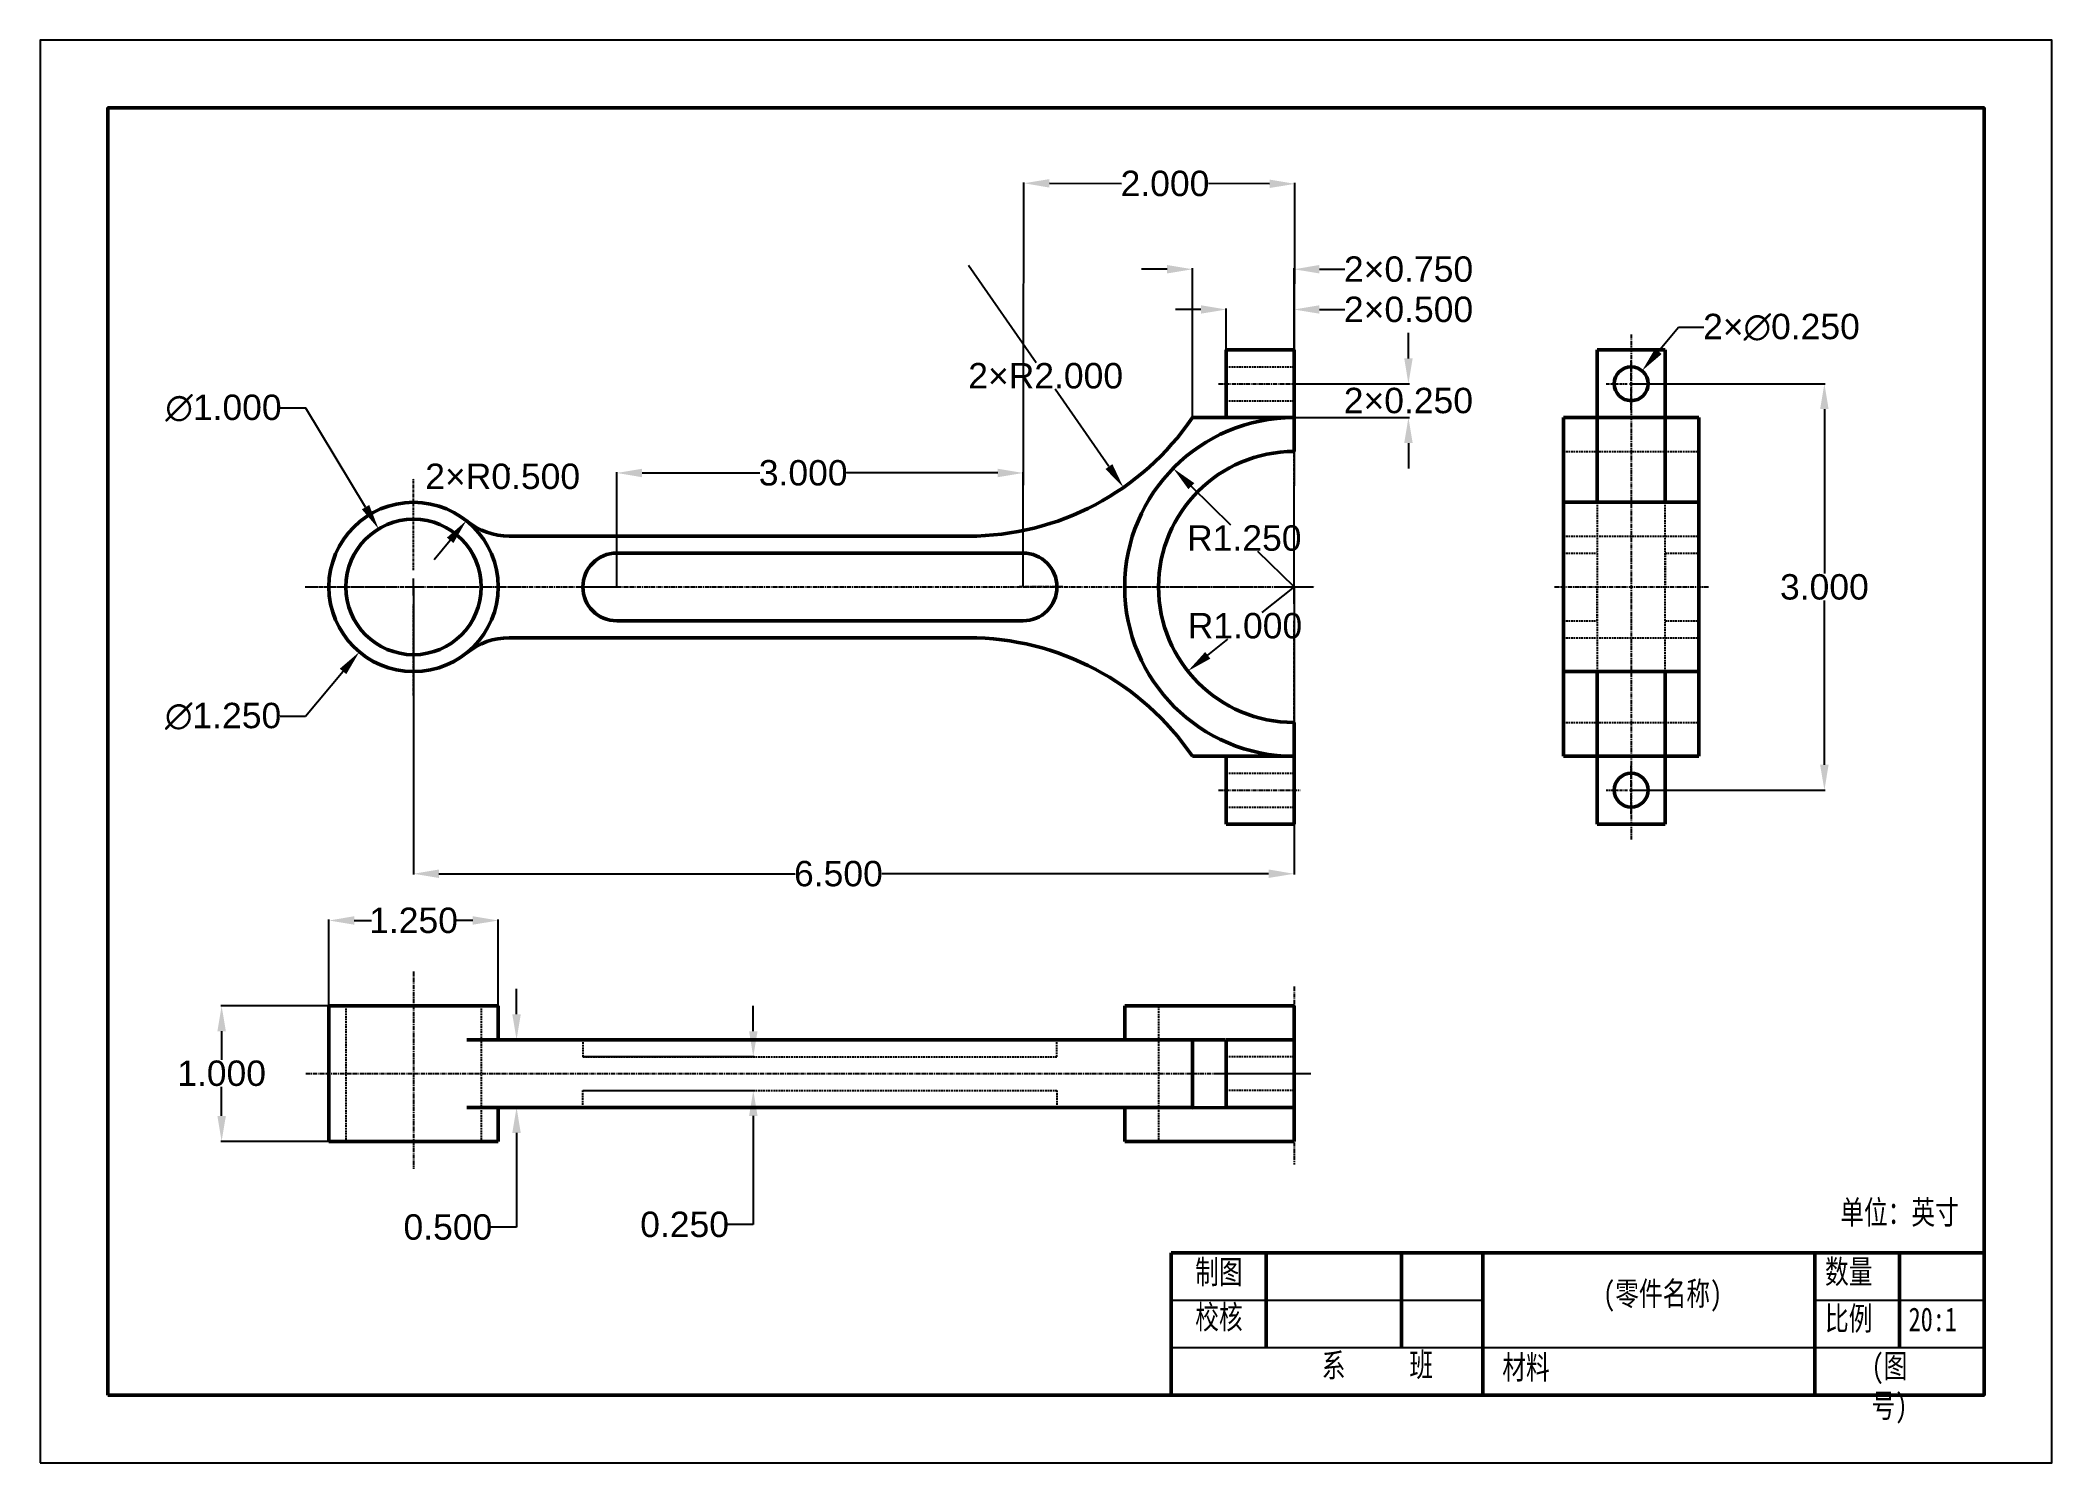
# Model space of a CAD drawing. Header units: millimetres. Extents: x 0 to 297, y 0 to 210.
import ezdxf

# ---------------------------------------------------------------- set-up
doc = ezdxf.new("R2010")
doc.units = ezdxf.units.MM
doc.header["$LTSCALE"] = 0.5
for name, pattern in [('CENTER', [2, 1.25, -0.25, 0.25, -0.25]), ('CENTER2', [1.125, 0.75, -0.125, 0.125, -0.125]), ('DASHED', [0.75, 0.5, -0.25])]:
    doc.linetypes.add(name, pattern=pattern)
for name, color, linetype, lineweight in [('dash', 2, 'DASHED', 25), ('dimension', 3, 'Continuous', 25), ('draw', 7, 'Continuous', 50), ('mark', 1, 'CENTER', 25), ('thin', 7, 'Continuous', 25)]:
    doc.layers.add(name, color=color, linetype=linetype, lineweight=lineweight)
doc.styles.get("Standard").update_dxf_attribs({"font": 'arial.ttf'})
doc.dimstyles.get("Standard").update_dxf_attribs({"dimscale": 0.75, "dimtxt": 5, "dimasz": 5, "dimexe": 0.18, "dimexo": 0.0625, "dimgap": 0.09, "dimtad": 0, "dimtih": 1, "dimtoh": 1, "dimdec": 3, "dimlfac": 0.05, "dimzin": 0, "dimdsep": 46, "dimtxsty": 'Standard', "dimcen": 0.09, "dimadec": 0, "dimazin": 0, "dimtfac": 1, "dimtdec": 3, "dimtofl": 0, "dimtmove": 0, "dimatfit": 1, "dimfxl": 1, "dimtolj": 1, "dimtzin": 0, "dimarcsym": 0})

# ---------------------------------------------------------------- blocks, each defined once
blk = doc.blocks.new('*U6')
at = {"layer": 'mark', "color": 0, "linetype": 'CENTER2', "transparency": 16777216}
for p, q in [((0, 2.5), (0, 16)), ((-16, 0), (-2.5, 0)), ((2.5, 0), (16, 0)), ((0, -16), (0, -2.5))]:
    blk.add_line(p, q, dxfattribs=at)
at = {"layer": 'mark', "color": 0, "linetype": 'Continuous', "transparency": 16777216}
for p, q in [((-1.25, 0), (1.25, 0)), ((0, -1.25), (0, 1.25))]:
    blk.add_line(p, q, dxfattribs=at)
blk = doc.blocks.new('*U7')
at = {"layer": 'mark', "color": 0, "linetype": 'CENTER2', "transparency": 16777216}
for p, q in [((0, 5), (0, 28.43)), ((-24.86, 0), (-5, 0)), ((2.5, 0), (2.99, 0)), ((0, -23.5), (0, -5))]:
    blk.add_line(p, q, dxfattribs=at)
at = {"layer": 'mark', "color": 0, "linetype": 'Continuous', "transparency": 16777216}
for p, q in [((-2.5, 0), (2.5, 0)), ((0, -2.5), (0, 2.5))]:
    blk.add_line(p, q, dxfattribs=at)
blk = doc.blocks.new('*U10')
at = {"layer": 'mark', "color": 0, "linetype": 'CENTER2', "transparency": 16777216}
for p, q in [((0, 0.5), (0, 3.59)), ((-3.71, 0), (-0.5, 0)), ((0.5, 0), (3.33, 0)), ((0, -3.48), (0, -0.5))]:
    blk.add_line(p, q, dxfattribs=at)
at = {"layer": 'mark', "color": 0, "linetype": 'Continuous', "transparency": 16777216}
for p, q in [((-0.25, 0), (0.25, 0)), ((0, -0.25), (0, 0.25))]:
    blk.add_line(p, q, dxfattribs=at)
blk = doc.blocks.new('*U11')
at = {"layer": 'mark', "color": 0, "linetype": 'CENTER2', "transparency": 16777216}
for p, q in [((0, 0.5), (0, 3.38)), ((-3.67, 0), (-0.5, 0)), ((0.5, 0), (3.25, 0)), ((0, -3.87), (0, -0.5))]:
    blk.add_line(p, q, dxfattribs=at)
at = {"layer": 'mark', "color": 0, "linetype": 'Continuous', "transparency": 16777216}
for p, q in [((-0.25, 0), (0.25, 0)), ((0, -0.25), (0, 0.25))]:
    blk.add_line(p, q, dxfattribs=at)
blk = doc.blocks.new('*D12')
at = {"layer": 'Defpoints', "color": 0, "transparency": 16777216}
for p in [(49.96, 137.86), (60.28, 120.72)]:
    blk.add_point(p, dxfattribs=at)
at = {"layer": 'dimension', "color": 0, "lineweight": -2, "transparency": 16777216}
for p, q in [((39.23, 155.69), (35.48, 155.69)), ((48.03, 141.07), (39.23, 155.69)), ((55.05, 129.29), (55.19, 129.29)), ((55.12, 129.22), (55.12, 129.36))]:
    blk.add_line(p, q, dxfattribs=at)
at = {"layer": 'dimension', "color": 0, "transparency": 16777216}
blk.add_solid([(48.57, 141.39), (47.49, 140.75), (49.96, 137.86)], dxfattribs=at)
at = {"layer": 'dimension', "color": 0, "transparency": 16777216, "insert": (27.06, 155.69), "char_height": 3.75, "attachment_point": 5}
blk.add_mtext('\\A1;∅1.000', dxfattribs=at)
blk = doc.blocks.new('*D13')
at = {"layer": 'Defpoints', "color": 0, "transparency": 16777216}
for p in [(63.13, 138.89), (47.11, 119.69)]:
    blk.add_point(p, dxfattribs=at)
at = {"layer": 'dimension', "color": 0, "lineweight": -2, "transparency": 16777216}
for p, q in [((55.05, 129.29), (55.19, 129.29)), ((55.12, 129.22), (55.12, 129.36)), ((44.71, 116.82), (39.17, 110.19)), ((39.17, 110.19), (35.42, 110.19))]:
    blk.add_line(p, q, dxfattribs=at)
at = {"layer": 'dimension', "color": 0, "transparency": 16777216}
blk.add_solid([(44.23, 117.22), (45.19, 116.42), (47.11, 119.69)], dxfattribs=at)
at = {"layer": 'dimension', "color": 0, "transparency": 16777216, "insert": (27, 110.19), "char_height": 3.75, "attachment_point": 5}
blk.add_mtext('\\A1;∅1.250', dxfattribs=at)
blk = doc.blocks.new('*D14')
at = {"layer": 'Defpoints', "color": 0, "transparency": 16777216}
for p in [(145.12, 146.12), (85.12, 129.29), (145.12, 129.29)]:
    blk.add_point(p, dxfattribs=at)
at = {"layer": 'dimension', "color": 0, "lineweight": -2, "transparency": 16777216}
for p, q in [((85.12, 129.34), (85.12, 146.25)), ((88.87, 146.12), (106.26, 146.12)), ((141.37, 146.12), (119.04, 146.12)), ((145.12, 129.34), (145.12, 146.25))]:
    blk.add_line(p, q, dxfattribs=at)
at = {"layer": 'dimension', "color": 0, "transparency": 16777216}
for points in [[(88.87, 146.74), (88.87, 145.49), (85.12, 146.12)], [(141.37, 146.74), (141.37, 145.49), (145.12, 146.12)]]:
    blk.add_solid(points, dxfattribs=at)
at = {"layer": 'dimension', "color": 0, "transparency": 16777216, "insert": (112.65, 146.12), "char_height": 3.75, "attachment_point": 5}
blk.add_mtext('\\A1;3.000', dxfattribs=at)
blk = doc.blocks.new('*D15')
at = {"layer": 'Defpoints', "color": 0, "transparency": 16777216}
for p in [(185.12, 170.25), (175.12, 164.29), (185.12, 164.29)]:
    blk.add_point(p, dxfattribs=at)
at = {"layer": 'dimension', "color": 0, "lineweight": -2, "transparency": 16777216}
for p, q in [((171.37, 170.25), (167.62, 170.25)), ((175.12, 164.34), (175.12, 170.39)), ((185.12, 164.34), (185.12, 170.39)), ((188.87, 170.25), (192.62, 170.25))]:
    blk.add_line(p, q, dxfattribs=at)
at = {"layer": 'dimension', "color": 0, "transparency": 16777216}
for points in [[(171.37, 170.88), (171.37, 169.63), (175.12, 170.25)], [(188.87, 170.88), (188.87, 169.63), (185.12, 170.25)]]:
    blk.add_solid(points, dxfattribs=at)
at = {"layer": 'dimension', "color": 0, "transparency": 16777216, "insert": (202.03, 170.25), "char_height": 3.75, "attachment_point": 5}
blk.add_mtext('\\A1;2×0.500', dxfattribs=at)
blk = doc.blocks.new('*D16')
at = {"layer": 'Defpoints', "color": 0, "transparency": 16777216}
for p in [(185.12, 176.19), (170.12, 154.29), (185.12, 154.29)]:
    blk.add_point(p, dxfattribs=at)
at = {"layer": 'dimension', "color": 0, "lineweight": -2, "transparency": 16777216}
for p, q in [((166.37, 176.19), (162.62, 176.19)), ((170.12, 154.34), (170.12, 176.33)), ((185.12, 154.34), (185.12, 176.33)), ((188.87, 176.19), (192.62, 176.19))]:
    blk.add_line(p, q, dxfattribs=at)
at = {"layer": 'dimension', "color": 0, "transparency": 16777216}
for points in [[(166.37, 176.82), (166.37, 175.57), (170.12, 176.19)], [(188.87, 176.82), (188.87, 175.57), (185.12, 176.19)]]:
    blk.add_solid(points, dxfattribs=at)
at = {"layer": 'dimension', "color": 0, "transparency": 16777216, "insert": (202.03, 176.19), "char_height": 3.75, "attachment_point": 5}
blk.add_mtext('\\A1;2×0.750', dxfattribs=at)
blk = doc.blocks.new('*D17')
at = {"layer": 'Defpoints', "color": 0, "transparency": 16777216}
for p in [(185.12, 129.29), (169.45, 116.87)]:
    blk.add_point(p, dxfattribs=at)
at = {"layer": 'dimension', "color": 0, "lineweight": -2, "transparency": 16777216}
for p, q in [((185.12, 129.29), (180.38, 125.53)), ((172.38, 119.2), (175.37, 121.57))]:
    blk.add_line(p, q, dxfattribs=at)
at = {"layer": 'dimension', "color": 0, "transparency": 16777216}
blk.add_solid([(172, 119.69), (172.77, 118.71), (169.45, 116.87)], dxfattribs=at)
at = {"layer": 'dimension', "color": 0, "transparency": 16777216, "insert": (177.88, 123.55), "char_height": 3.75, "attachment_point": 5}
blk.add_mtext('\\A1;R1.000', dxfattribs=at)
blk = doc.blocks.new('*D18')
at = {"layer": 'Defpoints', "color": 0, "transparency": 16777216}
for p in [(167.28, 146.8), (185.12, 129.29)]:
    blk.add_point(p, dxfattribs=at)
at = {"layer": 'dimension', "color": 0, "lineweight": -2, "transparency": 16777216}
for p, q in [((169.95, 144.18), (175.76, 138.47)), ((185.12, 129.29), (179.8, 134.51))]:
    blk.add_line(p, q, dxfattribs=at)
at = {"layer": 'dimension', "color": 0, "transparency": 16777216}
blk.add_solid([(170.39, 144.62), (169.52, 143.73), (167.28, 146.8)], dxfattribs=at)
at = {"layer": 'dimension', "color": 0, "transparency": 16777216, "insert": (177.78, 136.49), "char_height": 3.75, "attachment_point": 5}
blk.add_mtext('\\A1;R1.250', dxfattribs=at)
blk = doc.blocks.new('*D19')
at = {"layer": 'Defpoints', "color": 0, "transparency": 16777216}
for p in [(42.62, 67.45), (26.78, 47.45), (42.62, 47.45)]:
    blk.add_point(p, dxfattribs=at)
at = {"layer": 'dimension', "color": 0, "lineweight": -2, "transparency": 16777216}
for p, q in [((42.57, 67.45), (26.65, 67.45)), ((26.78, 63.7), (26.78, 59.46)), ((26.78, 51.2), (26.78, 55.49)), ((42.57, 47.45), (26.65, 47.45))]:
    blk.add_line(p, q, dxfattribs=at)
at = {"layer": 'dimension', "color": 0, "transparency": 16777216}
for points in [[(26.16, 63.7), (27.41, 63.7), (26.78, 67.45)], [(26.16, 51.2), (27.41, 51.2), (26.78, 47.45)]]:
    blk.add_solid(points, dxfattribs=at)
at = {"layer": 'dimension', "color": 0, "transparency": 16777216, "insert": (26.78, 57.48), "char_height": 3.75, "attachment_point": 5}
blk.add_mtext('\\A1;1.000', dxfattribs=at)
blk = doc.blocks.new('*D21')
at = {"layer": 'Defpoints', "color": 0, "transparency": 16777216}
for p in [(67.62, 62.45), (67.62, 52.45), (70.33, 52.45)]:
    blk.add_point(p, dxfattribs=at)
at = {"layer": 'dimension', "color": 0, "lineweight": -2, "transparency": 16777216}
for p, q in [((70.33, 66.2), (70.33, 69.95)), ((67.67, 62.45), (70.46, 62.45)), ((67.67, 52.45), (70.46, 52.45)), ((70.33, 48.7), (70.33, 34.78)), ((70.33, 34.78), (66.58, 34.78))]:
    blk.add_line(p, q, dxfattribs=at)
at = {"layer": 'dimension', "color": 0, "transparency": 16777216}
for points in [[(69.7, 66.2), (70.95, 66.2), (70.33, 62.45)], [(69.7, 48.7), (70.95, 48.7), (70.33, 52.45)]]:
    blk.add_solid(points, dxfattribs=at)
at = {"layer": 'dimension', "color": 0, "transparency": 16777216, "insert": (60.19, 34.78), "char_height": 3.75, "attachment_point": 5}
blk.add_mtext('\\A1;0.500', dxfattribs=at)
blk = doc.blocks.new('*D22')
at = {"layer": 'Defpoints', "color": 0, "transparency": 16777216}
for p in [(185.25, 188.8), (145.12, 129.29), (185.12, 129.2)]:
    blk.add_point(p, dxfattribs=at)
at = {"layer": 'dimension', "color": 0, "lineweight": -2, "transparency": 16777216}
for p, q in [((145.12, 129.34), (145.25, 189.02)), ((149, 188.88), (159.65, 188.85)), ((181.5, 188.81), (172.49, 188.83)), ((185.12, 129.25), (185.25, 188.93))]:
    blk.add_line(p, q, dxfattribs=at)
at = {"layer": 'dimension', "color": 0, "transparency": 16777216}
for points in [[(149.01, 189.5), (149, 188.25), (145.25, 188.89)], [(181.51, 189.43), (181.5, 188.18), (185.25, 188.8)]]:
    blk.add_solid(points, dxfattribs=at)
at = {"layer": 'dimension', "color": 0, "transparency": 16777216, "insert": (166.07, 188.84), "char_height": 3.75, "attachment_point": 5}
blk.add_mtext('\\A1;2.000', dxfattribs=at)
blk = doc.blocks.new('*D23')
at = {"layer": 'Defpoints', "color": 0, "transparency": 16777216}
for p in [(69.26, 146.79), (62.91, 139.07)]:
    blk.add_point(p, dxfattribs=at)
at = {"layer": 'dimension', "color": 0, "lineweight": -2, "transparency": 16777216}
for p, q in [((69.19, 146.79), (69.33, 146.79)), ((69.26, 146.72), (69.26, 146.86)), ((60.52, 136.17), (58.14, 133.28))]:
    blk.add_line(p, q, dxfattribs=at)
blk.add_arc((69.26, 146.79), 10, 229.7726, 230.789, dxfattribs=at)
at = {"layer": 'dimension', "color": 0, "transparency": 16777216}
blk.add_solid([(60.04, 136.57), (61.01, 135.78), (62.91, 139.07)], dxfattribs=at)
at = {"layer": 'dimension', "color": 0, "transparency": 16777216, "insert": (68.28, 145.6), "char_height": 3.75, "attachment_point": 5}
blk.add_mtext('\\A1;2×R0.500', dxfattribs=at)
blk = doc.blocks.new('*D24')
at = {"layer": 'Defpoints', "color": 0, "transparency": 16777216}
for p in [(137.05, 176.79), (159.93, 143.99)]:
    blk.add_point(p, dxfattribs=at)
at = {"layer": 'dimension', "color": 0, "lineweight": -2, "transparency": 16777216}
for p, q in [((137.05, 176.79), (147.06, 162.43)), ((157.79, 147.06), (149.83, 158.47))]:
    blk.add_line(p, q, dxfattribs=at)
at = {"layer": 'dimension', "color": 0, "transparency": 16777216}
blk.add_solid([(158.3, 147.42), (157.28, 146.7), (159.93, 143.99)], dxfattribs=at)
at = {"layer": 'dimension', "color": 0, "transparency": 16777216, "insert": (148.45, 160.45), "char_height": 3.75, "attachment_point": 5}
blk.add_mtext('\\A1;2×R2.000', dxfattribs=at)
blk = doc.blocks.new('*D25')
at = {"layer": 'Defpoints', "color": 0, "transparency": 16777216}
for p in [(80.12, 59.95), (80.12, 54.95), (105.28, 54.95)]:
    blk.add_point(p, dxfattribs=at)
at = {"layer": 'dimension', "color": 0, "lineweight": -2, "transparency": 16777216}
for p, q in [((105.28, 63.7), (105.28, 67.45)), ((80.17, 59.95), (105.42, 59.95)), ((80.17, 54.95), (105.42, 54.95)), ((105.28, 51.2), (105.28, 35.17)), ((105.28, 35.17), (101.53, 35.17))]:
    blk.add_line(p, q, dxfattribs=at)
at = {"layer": 'dimension', "color": 0, "transparency": 16777216}
for points in [[(104.66, 63.7), (105.91, 63.7), (105.28, 59.95)], [(104.66, 51.2), (105.91, 51.2), (105.28, 54.95)]]:
    blk.add_solid(points, dxfattribs=at)
at = {"layer": 'dimension', "color": 0, "transparency": 16777216, "insert": (95.14, 35.17), "char_height": 3.75, "attachment_point": 5}
blk.add_mtext('\\A1;0.250', dxfattribs=at)
blk = doc.blocks.new('*D27')
at = {"layer": 'Defpoints', "color": 0, "transparency": 16777216}
for p in [(67.62, 80.05), (42.62, 67.45), (67.62, 67.45)]:
    blk.add_point(p, dxfattribs=at)
at = {"layer": 'dimension', "color": 0, "lineweight": -2, "transparency": 16777216}
for p, q in [((42.62, 67.49), (42.62, 80.19)), ((46.37, 80.05), (48.91, 80.05)), ((63.87, 80.05), (61.33, 80.05)), ((67.62, 67.49), (67.62, 80.19))]:
    blk.add_line(p, q, dxfattribs=at)
at = {"layer": 'dimension', "color": 0, "transparency": 16777216}
for points in [[(46.37, 80.68), (46.37, 79.43), (42.62, 80.05)], [(63.87, 80.68), (63.87, 79.43), (67.62, 80.05)]]:
    blk.add_solid(points, dxfattribs=at)
at = {"layer": 'dimension', "color": 0, "transparency": 16777216, "insert": (55.12, 80.05), "char_height": 3.75, "attachment_point": 5}
blk.add_mtext('\\A1;1.250', dxfattribs=at)
blk = doc.blocks.new('*D28')
at = {"layer": 'Defpoints', "color": 0, "transparency": 16777216}
for p in [(55.12, 129.29), (185.12, 129.29), (185.12, 86.95)]:
    blk.add_point(p, dxfattribs=at)
at = {"layer": 'dimension', "color": 0, "lineweight": -2, "transparency": 16777216}
for p, q in [((55.12, 129.24), (55.12, 86.82)), ((185.12, 129.24), (185.12, 86.82)), ((58.87, 86.95), (111.45, 86.95)), ((181.37, 86.95), (124.24, 86.95))]:
    blk.add_line(p, q, dxfattribs=at)
at = {"layer": 'dimension', "color": 0, "transparency": 16777216}
for points in [[(58.87, 87.58), (58.87, 86.33), (55.12, 86.95)], [(181.37, 87.58), (181.37, 86.33), (185.12, 86.95)]]:
    blk.add_solid(points, dxfattribs=at)
at = {"layer": 'dimension', "color": 0, "transparency": 16777216, "insert": (117.85, 86.95), "char_height": 3.75, "attachment_point": 5}
blk.add_mtext('\\A1;6.500', dxfattribs=at)
blk = doc.blocks.new('*D29')
at = {"layer": 'Defpoints', "color": 0, "transparency": 16777216}
for p in [(185.12, 159.29), (185.12, 154.29), (202.01, 154.29)]:
    blk.add_point(p, dxfattribs=at)
at = {"layer": 'dimension', "color": 0, "lineweight": -2, "transparency": 16777216}
for p, q in [((202.01, 163.04), (202.01, 166.79)), ((185.17, 159.29), (202.15, 159.29)), ((185.17, 154.29), (202.15, 154.29)), ((202.01, 150.54), (202.01, 146.79))]:
    blk.add_line(p, q, dxfattribs=at)
at = {"layer": 'dimension', "color": 0, "transparency": 16777216}
for points in [[(201.39, 163.04), (202.64, 163.04), (202.01, 159.29)], [(201.39, 150.54), (202.64, 150.54), (202.01, 154.29)]]:
    blk.add_solid(points, dxfattribs=at)
at = {"layer": 'dimension', "color": 0, "transparency": 16777216, "insert": (202.01, 156.79), "char_height": 3.75, "attachment_point": 5}
blk.add_mtext('\\A1;2×0.250', dxfattribs=at)
blk = doc.blocks.new('*D30')
at = {"layer": 'Defpoints', "color": 0, "transparency": 16777216}
for p in [(234.9, 159.29), (234.9, 99.29), (263.43, 99.29)]:
    blk.add_point(p, dxfattribs=at)
at = {"layer": 'dimension', "color": 0, "lineweight": -2, "transparency": 16777216}
for p, q in [((234.95, 159.29), (263.56, 159.29)), ((263.43, 155.54), (263.43, 131.27)), ((263.43, 103.04), (263.43, 127.3)), ((234.95, 99.29), (263.56, 99.29))]:
    blk.add_line(p, q, dxfattribs=at)
at = {"layer": 'dimension', "color": 0, "transparency": 16777216}
for points in [[(262.8, 155.54), (264.05, 155.54), (263.43, 159.29)], [(262.8, 103.04), (264.05, 103.04), (263.43, 99.29)]]:
    blk.add_solid(points, dxfattribs=at)
at = {"layer": 'dimension', "color": 0, "transparency": 16777216, "insert": (263.43, 129.28), "char_height": 3.75, "attachment_point": 5}
blk.add_mtext('\\A1;3.000', dxfattribs=at)
blk = doc.blocks.new('*D31')
at = {"layer": 'Defpoints', "color": 0, "transparency": 16777216}
for p in [(236.51, 161.21), (233.29, 157.38)]:
    blk.add_point(p, dxfattribs=at)
at = {"layer": 'dimension', "color": 0, "lineweight": -2, "transparency": 16777216}
for p, q in [((238.92, 164.08), (241.89, 167.62)), ((241.89, 167.62), (245.64, 167.62)), ((234.83, 159.29), (234.97, 159.29)), ((234.9, 159.22), (234.9, 159.36))]:
    blk.add_line(p, q, dxfattribs=at)
at = {"layer": 'dimension', "color": 0, "transparency": 16777216}
blk.add_solid([(238.44, 164.48), (239.4, 163.68), (236.51, 161.21)], dxfattribs=at)
at = {"layer": 'dimension', "color": 0, "transparency": 16777216, "insert": (257.09, 167.62), "char_height": 3.75, "attachment_point": 5}
blk.add_mtext('\\A1;2×∅0.250', dxfattribs=at)

msp = doc.modelspace()

# ---------------------------------------------------------------- linework, layer by layer
at = {"layer": 'dash'}
for p, q in [((175.12, 161.7907), (185.12, 161.7907)), ((175.12, 156.7907), (185.12, 156.7907)), ((224.9, 149.2907), (244.9, 149.2907)), ((229.9, 141.7907), (229.9, 116.7907)), ((239.9, 116.7907), (239.9, 141.7907)), ((224.9, 136.7907), (244.9, 136.7907)), ((224.9, 134.2907), (229.9, 134.2907)), ((229.9, 134.2907), (229.9, 129.2907)), ((239.9, 134.2907), (244.9, 134.2907)), ((239.9, 134.2907), (239.9, 129.2907)), ((229.9, 124.2907), (229.9, 129.2907)), ((239.9, 124.2907), (239.9, 129.2907)), ((224.9, 124.2907), (229.9, 124.2907)), ((224.9, 121.7907), (244.9, 121.7907)), ((239.9, 124.2907), (244.9, 124.2907)), ((224.9, 109.2907), (244.9, 109.2907)), ((175.12, 101.7907), (185.12, 101.7907)), ((175.12, 96.7907), (185.12, 96.7907)), ((45.12, 67.4458), (45.12, 47.4458)), ((65.12, 67.4458), (65.12, 47.4458)), ((165.12, 67.4159), (165.12, 47.4458)), ((80.12, 62.4458), (80.12, 59.9458)), ((150.12, 59.9458), (150.12, 62.4458)), ((80.12, 59.9458), (150.12, 59.9458)), ((185.12, 59.9458), (175.12, 59.9458)), ((80.12, 52.4458), (80.12, 54.9458)), ((80.12, 54.9458), (150.12, 54.9458)), ((150.12, 54.9458), (150.12, 52.4458)), ((185.12, 54.9458), (175.12, 54.9458))]:
    msp.add_line(p, q, dxfattribs=at)
at = {"layer": 'draw'}
for p, q in [((185.12, 164.2907), (175.12, 164.2907)), ((175.12, 164.2907), (175.12, 154.2907)), ((185.12, 154.2907), (185.12, 164.2907)), ((229.9, 152.7561), (229.9, 164.2907)), ((229.9, 164.2907), (239.9, 164.2907)), ((239.9, 164.2907), (239.9, 152.7561)), ((185.12, 154.2907), (170.12, 154.2907)), ((185.12, 154.2907), (185.12, 149.2907)), ((224.9, 141.7907), (224.9, 154.2907)), ((224.9, 154.2907), (229.9, 154.2907)), ((229.9, 154.2907), (239.9, 154.2907)), ((229.9, 152.7561), (229.9, 141.7907)), ((239.9, 154.2907), (244.9, 154.2907)), ((239.9, 152.7561), (239.9, 141.7907)), ((244.9, 154.2907), (244.9, 141.7907)), ((244.9, 141.7907), (224.9, 141.7907)), ((224.9, 141.7907), (224.9, 129.2907)), ((244.9, 116.7907), (244.9, 141.7907)), ((69.2621, 136.7907), (137.0481, 136.7907)), ((145.12, 134.2907), (85.12, 134.2907)), ((224.9, 129.2907), (224.9, 116.7907)), ((224.9, 116.7907), (224.9, 129.2907)), ((69.2621, 121.7907), (137.0481, 121.7907)), ((85.12, 124.2907), (145.12, 124.2907)), ((244.9, 116.7907), (224.9, 116.7907)), ((224.9, 116.7907), (224.9, 104.2907)), ((229.9, 105.8253), (229.9, 116.7907)), ((239.9, 105.8253), (239.9, 116.7907)), ((244.9, 104.2907), (244.9, 116.7907)), ((185.12, 109.2907), (185.12, 104.2907)), ((185.12, 104.2907), (170.12, 104.2907)), ((175.12, 94.2907), (175.12, 104.2907)), ((185.12, 104.2907), (185.12, 94.2907)), ((224.9, 104.2907), (229.9, 104.2907)), ((229.9, 105.8253), (229.9, 94.2907)), ((229.9, 104.2907), (239.9, 104.2907)), ((239.9, 94.2907), (239.9, 105.8253)), ((239.9, 104.2907), (244.9, 104.2907)), ((185.12, 94.2907), (175.12, 94.2907)), ((229.9, 94.2907), (239.9, 94.2907)), ((42.62, 47.4458), (42.62, 67.4458)), ((42.62, 67.4458), (67.62, 67.4458)), ((67.62, 67.4458), (67.62, 62.4458)), ((160.12, 67.4458), (160.12, 62.4458)), ((160.12, 67.4458), (185.12, 67.4458)), ((185.12, 67.4458), (185.12, 57.4458)), ((62.9768, 62.4458), (80.12, 62.4458)), ((80.12, 62.4458), (150.12, 62.4458)), ((160.12, 62.4458), (150.12, 62.4458)), ((160.12, 62.4458), (170.12, 62.4171)), ((170.12, 62.4171), (175.0099, 62.4183)), ((170.12, 62.4171), (170.12, 52.4171)), ((185.12, 62.4458), (175.12, 62.4458)), ((175.12, 62.4458), (175.12, 57.4458)), ((175.12, 52.4458), (175.12, 57.4458)), ((185.12, 47.4458), (185.12, 57.4458)), ((62.9768, 52.4458), (80.12, 52.4458)), ((67.62, 52.4458), (67.62, 47.4458)), ((150.12, 52.4458), (80.12, 52.4458)), ((80.12, 52.4458), (150.12, 52.4458)), ((160.12, 52.4458), (150.12, 52.4458)), ((160.12, 47.4458), (160.12, 52.4458)), ((160.12, 52.4458), (170.12, 52.4458)), ((170.12, 52.4171), (175.12, 52.4458)), ((185.12, 52.4458), (175.12, 52.4458)), ((67.62, 47.4458), (42.62, 47.4458)), ((160.12, 47.4458), (185.12, 47.4458))]:
    msp.add_line(p, q, dxfattribs=at)
for centre, radius in [((234.9, 159.2907), 2.5), ((55.12, 129.2907), 12.5), ((55.12, 129.2907), 10), ((234.9, 99.2907), 2.5)]:
    msp.add_circle(centre, radius, dxfattribs=at)
for centre, radius, start, end in [((137.0481, 176.7907), 40, 270, 325.771134), ((185.12, 129.2907), 25, 90, 270), ((185.12, 129.2907), 20, 90, 270), ((69.2621, 146.7907), 10, 231.057559, 270), ((85.12, 129.2907), 5, 90, 270), ((145.12, 129.2907), 5, 270, 90), ((69.2621, 111.7907), 10, 90, 128.942441), ((137.0481, 81.7907), 40, 34.228866, 90)]:
    msp.add_arc(centre, radius, start, end, dxfattribs=at)
at = {"layer": 'mark'}
for p, q in [((234.9, 166.578), (234.9, 92.0011)), ((173.9769, 159.2907), (185.9938, 159.2907)), ((39.12, 129.2907), (188.1114, 129.2907)), ((79.4938, 129.2907), (85.7643, 129.2907)), ((150.9775, 129.2907), (144.5244, 129.2907)), ((223.5865, 129.2907), (246.3894, 129.2907)), ((173.9768, 99.2907), (186.0406, 99.2907)), ((55.12, 72.5209), (55.12, 43.3745)), ((185.12, 70.2893), (185.12, 44.0364)), ((39.2285, 57.4458), (187.5789, 57.4458)), ((173.7059, 57.4458), (187.5789, 57.4458))]:
    msp.add_line(p, q, dxfattribs=at)
at = {"layer": 'thin', "lineweight": 50}
for p, q in [((287, 31), (167, 31)), ((167, 31), (167, 10)), ((181, 31), (181, 17)), ((201, 31), (201, 17)), ((213, 31), (213, 10)), ((262, 31), (262, 10)), ((274.5, 31), (274.5, 17))]:
    msp.add_line(p, q, dxfattribs=at)
at = {"layer": 'thin', "lineweight": 25}
for p, q in [((167, 24), (213, 24)), ((262, 24), (287, 24)), ((167, 17), (287, 17))]:
    msp.add_line(p, q, dxfattribs=at)
msp.add_lwpolyline([(0, 0), (297, 0), (297, 210), (0, 210)], close=True, dxfattribs=at)
at = {"layer": 'thin', "lineweight": 50}
msp.add_lwpolyline([(10, 10), (287, 10), (287, 200), (10, 200)], close=True, dxfattribs=at)

# ---------------------------------------------------------------- block references
at = {"layer": 'mark', "linetype": 'CENTER2'}
for name, p in [('*U11', (234.9, 159.2907)), ('*U7', (185.12, 129.2907)), ('*U6', (55.12, 129.2907)), ('*U10', (234.9, 99.2907))]:
    msp.add_blockref(name, p, dxfattribs=at)

# ---------------------------------------------------------------- texts
at = {"layer": 'thin', "char_height": 3.5, "attachment_point": 1}
for s, width, heights, insert in [('{\\fHYSWLongFangSong|b0|i0|c134|p2;单位：英寸}', 18.35346, [4.9972], (265.7706, 38.729)), ('{\\fHYSWLongFangSong|b0|i0|c134|p2;制图}', 9.214549, [0], (170.5232, 29.9259)), ('{\\fHYSWLongFangSong|b0|i0|c134|p2;数量}', 9.214549, [0], (263.5218, 29.9624)), ('{\\fHYSWLongFangSong|b0|i0|c134|p2;(零件名称)}', 23.072862, [9.3959], (230.7605, 26.7276)), ('{\\fHYSWLongFangSong|b0|i0|c134|p2;校核}', 9.214549, [0], (170.5383, 23.2612)), ('{\\fHYSWLongFangSong|b0|i0|c134|p2;比例}', 9.214549, [0], (263.5172, 23.0627)), ('{\\fHYSWLongFangSong|b0|i0|c134|p2;20:1}', 9.214549, [0], (275.8629, 22.9243)), ('{\\fHYSWLongFangSong|b0|i0|c134|p2;系}', 9.214549, [0], (189.2094, 16.1287)), ('{\\fHYSWLongFangSong|b0|i0|c134|p2;班}', 9.214549, [0], (202.1567, 16.2218)), ('{\\fHYSWLongFangSong|b0|i0|c134|p2;材料}', 9.214549, [0], (215.8728, 15.8632)), ('{\\fHYSWLongFangSong|b0|i0|c134|p2;(图号)}', 9.214549, [0], (270.4042, 16.0301))]:
    msp.add_mtext_dynamic_manual_height_columns(s, width=width, gutter_width=1, heights=heights, dxfattribs=dict(at, insert=insert))

# ---------------------------------------------------------------- dimensions: what is measured, and where the dimension line sits
at = {"layer": 'dimension'}
for base, p1, p2, angle, picture, middle, dimtype in [((185.2541, 188.7973), (145.12, 129.2907), (185.12, 129.2007), 359.871085, '*D22', (166.0744, 188.8405), 161), ((263.43, 99.2907), (234.9, 159.2907), (234.9, 99.2907), 90, '*D30', (263.43, 129.2817), 160), ((70.3276, 52.4458), (67.62, 62.4458), (67.62, 52.4458), 90, '*D21', (60.1893, 34.7833), 160), ((26.7843, 47.4458), (42.62, 67.4458), (42.62, 47.4458), 90, '*D19', (26.7843, 57.4761), 160), ((105.2802, 54.9458), (80.12, 59.9458), (80.12, 54.9458), 90, '*D25', (95.1419, 35.1656), 160)]:
    dim = msp.add_linear_dim(base=base, p1=p1, p2=p2, angle=angle, dimstyle='Standard', dxfattribs=at)
    dim.commit()
    dim.dimension.update_dxf_attribs({"geometry": picture, "text_midpoint": middle, "dimtype": dimtype})
for base, p1, p2, picture, middle in [((185.12, 176.1902), (170.12, 154.2907), (185.12, 154.2907), '*D16', (202.0267, 176.1902)), ((185.12, 170.2508), (175.12, 164.2907), (185.12, 164.2907), '*D15', (202.0267, 170.2508))]:
    dim = msp.add_linear_dim(base=base, p1=p1, p2=p2, text='2×<>', dimstyle='Standard', dxfattribs=at)
    dim.commit()
    dim.dimension.update_dxf_attribs({"geometry": picture, "text_midpoint": middle, "dimtype": 160})
for center, mpoint, picture, middle in [((137.0481, 176.7907), (159.9346, 143.9851), '*D24', (148.4473, 160.4511)), ((69.2621, 146.7907), (62.9076, 139.0694), '*D23', (68.2806, 145.598))]:
    dim = msp.add_radius_dim(center=center, mpoint=mpoint, text='2×<>', dimstyle='Standard', dxfattribs=at)
    dim.commit()
    dim.dimension.update_dxf_attribs({"geometry": picture, "text_midpoint": middle, "dimtype": 164})
dim = msp.add_diameter_dim_2p(p1=(233.2929, 157.3757), p2=(236.507, 161.2058), text='2×<>', dimstyle='Standard', dxfattribs=at)
dim.commit()
dim.dimension.update_dxf_attribs({"geometry": '*D31', "text_midpoint": (257.0864, 167.6231), "dimtype": 163})
dim = msp.add_linear_dim(base=(202.0109, 154.2907), p1=(185.12, 159.2907), p2=(185.12, 154.2907), angle=90, text='2×<>', dimstyle='Standard', dxfattribs=at)
dim.commit()
dim.dimension.update_dxf_attribs({"geometry": '*D29', "text_midpoint": (202.0109, 156.7907), "dimtype": 160})
for p1, p2, picture, middle in [((60.2762, 120.7225), (49.9638, 137.8589), '*D12', (27.0556, 155.6893)), ((63.1303, 138.8868), (47.1097, 119.6946), '*D13', (26.9952, 110.1871))]:
    dim = msp.add_diameter_dim_2p(p1=p1, p2=p2, dimstyle='Standard', dxfattribs=at)
    dim.commit()
    dim.dimension.update_dxf_attribs({"geometry": picture, "text_midpoint": middle, "dimtype": 163})
for base, p1, p2, picture, middle in [((145.12, 146.1196), (85.12, 129.2907), (145.12, 129.2907), '*D14', (112.6518, 146.1196)), ((185.12, 86.9501), (55.12, 129.2907), (185.12, 129.2907), '*D28', (117.8464, 86.9501)), ((67.62, 80.0539), (42.62, 67.4458), (67.62, 67.4458), '*D27', (55.1187, 80.0539))]:
    dim = msp.add_linear_dim(base=base, p1=p1, p2=p2, dimstyle='Standard', dxfattribs=at)
    dim.commit()
    dim.dimension.update_dxf_attribs({"geometry": picture, "text_midpoint": middle, "dimtype": 160})
for mpoint, picture, middle in [((167.2778, 146.8023), '*D18', (177.7841, 136.4906)), ((169.4452, 116.8689), '*D17', (177.8751, 123.5494))]:
    dim = msp.add_radius_dim(center=(185.12, 129.2907), mpoint=mpoint, dimstyle='Standard', dxfattribs=at)
    dim.commit()
    dim.dimension.update_dxf_attribs({"geometry": picture, "text_midpoint": middle, "dimtype": 164})

doc.saveas('drawing.dxf')
